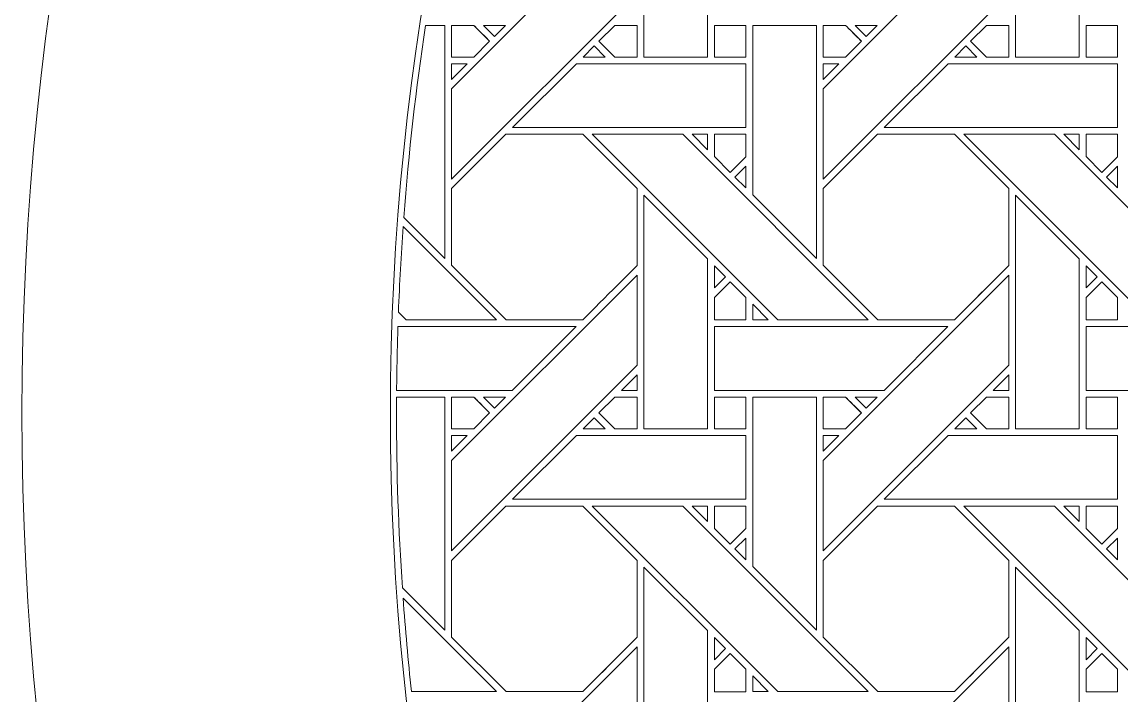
# Model space of a CAD drawing. Header units: inches. Extents: x 4.9 to 19.9, y 1.6 to 16.6.
# Drawn here: x 4.883 to 7.688, y 8.375 to 10.093 of the extents above; entities that cross this region are included whole.
import ezdxf

# ---------------------------------------------------------------- set-up
doc = ezdxf.new("R2010")
doc.units = ezdxf.units.IN
doc.header["$MEASUREMENT"] = 0
doc.layers.add('Design', color=7, linetype='Continuous', lineweight=0)

msp = doc.modelspace()

# ---------------------------------------------------------------- linework, layer by layer
at = {"layer": 'Design'}
for points, knots in [([(12.3829, 16.5948), (8.2407, 16.5948), (4.8829, 13.2369), (4.8829, 9.0948), (4.8829, 4.9526), (8.2407, 1.5948), (12.3829, 1.5948), (16.525, 1.5948), (19.8829, 4.9526), (19.8829, 9.0948), (19.8829, 13.2369), (16.525, 16.5948), (12.3829, 16.5948)], [0, 0, 0, 0, 1, 1, 1, 2, 2, 2, 3, 3, 3, 4, 4, 4, 4]), ([(12.3829, 15.6543), (8.7601, 15.6543), (5.8233, 12.7175), (5.8233, 9.0948), (5.8233, 5.472), (8.7601, 2.5353), (12.3829, 2.5353), (16.0056, 2.5353), (18.9424, 5.472), (18.9424, 9.0948), (18.9424, 12.7175), (16.0056, 15.6543), (12.3829, 15.6543)], [0, 0, 0, 0, 1, 1, 1, 2, 2, 2, 3, 3, 3, 4, 4, 4, 4]), ([(6.4701, 10.0031), (6.4701, 10.0031), (6.4701, 10.599), (6.4701, 10.599), (6.4701, 10.599), (6.6329, 10.4368), (6.6329, 10.4368), (6.6329, 10.4368), (6.6329, 10.0031), (6.6329, 10.0031), (6.6329, 10.0031), (6.4701, 10.0031), (6.4701, 10.0031)], [0, 0, 0, 0, 1, 1, 1, 2, 2, 2, 3, 3, 3, 4, 4, 4, 4]), ([(7.4188, 10.0031), (7.4188, 10.0031), (7.4188, 10.599), (7.4188, 10.599), (7.4188, 10.599), (7.5816, 10.4368), (7.5816, 10.4368), (7.5816, 10.4368), (7.5816, 10.0031), (7.5816, 10.0031), (7.5816, 10.0031), (7.4188, 10.0031), (7.4188, 10.0031)], [0, 0, 0, 0, 1, 1, 1, 2, 2, 2, 3, 3, 3, 4, 4, 4, 4]), ([(6.453, 10.1654), (6.453, 10.1654), (5.9793, 9.6917), (5.9793, 9.6917), (5.9793, 9.6917), (5.9793, 9.9218), (5.9793, 9.9218), (5.9793, 9.9218), (6.453, 10.3954), (6.453, 10.3954), (6.453, 10.3954), (6.453, 10.1654), (6.453, 10.1654)], [0, 0, 0, 0, 1, 1, 1, 2, 2, 2, 3, 3, 3, 4, 4, 4, 4]), ([(7.4017, 10.1654), (7.4017, 10.1654), (6.928, 9.6917), (6.928, 9.6917), (6.928, 9.6917), (6.928, 9.9218), (6.928, 9.9218), (6.928, 9.9218), (7.4017, 10.3954), (7.4017, 10.3954), (7.4017, 10.3954), (7.4017, 10.1654), (7.4017, 10.1654)], [0, 0, 0, 0, 1, 1, 1, 2, 2, 2, 3, 3, 3, 4, 4, 4, 4]), ([(5.913, 10.0839), (5.913, 10.0839), (5.9622, 10.0839), (5.9622, 10.0839), (5.9622, 10.0839), (5.9622, 9.4888), (5.9622, 9.4888), (5.9622, 9.4888), (5.8575, 9.5935), (5.8575, 9.5935), (5.8699, 9.7588), (5.8885, 9.9223), (5.913, 10.0839)], [0, 0, 0, 0, 1, 1, 1, 2, 2, 2, 3, 3, 3, 4, 4, 4, 4]), ([(5.9792, 10.0032), (5.9792, 10.0032), (5.9792, 10.0839), (5.9792, 10.0839), (5.9792, 10.0839), (6.0363, 10.0839), (6.0363, 10.0839), (6.0414, 10.0788), (6.0722, 10.048), (6.0766, 10.0436), (6.0766, 10.0436), (6.0362, 10.0032), (6.0362, 10.0032), (6.0362, 10.0032), (5.9792, 10.0032), (5.9792, 10.0032)], [0, 0, 0, 0, 1, 1, 1, 2, 2, 2, 3, 3, 3, 4, 4, 4, 5, 5, 5, 5]), ([(6.061, 10.0593), (6.061, 10.0593), (6.0766, 10.0436), (6.0766, 10.0436), (6.0766, 10.0436), (6.0362, 10.0032), (6.0362, 10.0032), (6.0362, 10.0032), (5.9792, 10.0032), (5.9792, 10.0032), (5.9792, 10.0032), (5.9792, 10.0839), (5.9792, 10.0839), (5.9792, 10.0839), (6.0363, 10.0839), (6.0363, 10.0839), (6.0363, 10.0839), (6.061, 10.0593), (6.061, 10.0593)], [0, 0, 0, 0, 1, 1, 1, 2, 2, 2, 3, 3, 3, 4, 4, 4, 5, 5, 5, 6, 6, 6, 6]), ([(6.0889, 10.0557), (6.0889, 10.0557), (6.0607, 10.0839), (6.0607, 10.0839), (6.0607, 10.0839), (6.1172, 10.0839), (6.1172, 10.0839), (6.1172, 10.0839), (6.0889, 10.0557), (6.0889, 10.0557)], [0, 0, 0, 0, 1, 1, 1, 2, 2, 2, 3, 3, 3, 3]), ([(6.3958, 10.0031), (6.3958, 10.0031), (6.3554, 10.0435), (6.3554, 10.0435), (6.3554, 10.0435), (6.3959, 10.084), (6.3959, 10.084), (6.3959, 10.084), (6.4529, 10.084), (6.4529, 10.084), (6.4529, 10.084), (6.4529, 10.0031), (6.4529, 10.0031), (6.4529, 10.0031), (6.3958, 10.0031), (6.3958, 10.0031)], [0, 0, 0, 0, 1, 1, 1, 2, 2, 2, 3, 3, 3, 4, 4, 4, 5, 5, 5, 5]), ([(6.4529, 10.084), (6.4529, 10.084), (6.4529, 10.0031), (6.4529, 10.0031), (6.4529, 10.0031), (6.3958, 10.0031), (6.3958, 10.0031), (6.3958, 10.0031), (6.3554, 10.0435), (6.3554, 10.0435), (6.3554, 10.0435), (6.3959, 10.084), (6.3959, 10.084), (6.3959, 10.084), (6.4529, 10.084), (6.4529, 10.084)], [0, 0, 0, 0, 1, 1, 1, 2, 2, 2, 3, 3, 3, 4, 4, 4, 5, 5, 5, 5]), ([(6.6501, 10.0031), (6.6501, 10.0031), (6.6501, 10.0839), (6.6501, 10.0839), (6.6501, 10.0839), (6.7304, 10.0839), (6.7304, 10.0839), (6.7304, 10.0839), (6.7304, 10.0031), (6.7304, 10.0031), (6.7304, 10.0031), (6.6501, 10.0031), (6.6501, 10.0031)], [0, 0, 0, 0, 1, 1, 1, 2, 2, 2, 3, 3, 3, 4, 4, 4, 4]), ([(6.7304, 10.0839), (6.7304, 10.0839), (6.7304, 10.0031), (6.7304, 10.0031), (6.7304, 10.0031), (6.6501, 10.0031), (6.6501, 10.0031), (6.6501, 10.0031), (6.6501, 10.0839), (6.6501, 10.0839), (6.6501, 10.0839), (6.7304, 10.0839), (6.7304, 10.0839)], [0, 0, 0, 0, 1, 1, 1, 2, 2, 2, 3, 3, 3, 4, 4, 4, 4]), ([(6.9109, 10.0839), (6.9109, 10.0839), (6.9109, 9.4888), (6.9109, 9.4888), (6.9109, 9.4888), (6.748, 9.6517), (6.748, 9.6517), (6.748, 9.6517), (6.748, 10.0839), (6.748, 10.0839), (6.748, 10.0839), (6.9109, 10.0839), (6.9109, 10.0839)], [0, 0, 0, 0, 1, 1, 1, 2, 2, 2, 3, 3, 3, 4, 4, 4, 4]), ([(6.985, 10.0839), (6.9902, 10.0788), (7.021, 10.048), (7.0254, 10.0436), (7.0254, 10.0436), (6.985, 10.0032), (6.985, 10.0032), (6.985, 10.0032), (6.928, 10.0032), (6.928, 10.0032), (6.928, 10.0032), (6.928, 10.0839), (6.928, 10.0839), (6.928, 10.0839), (6.985, 10.0839), (6.985, 10.0839)], [0, 0, 0, 0, 1, 1, 1, 2, 2, 2, 3, 3, 3, 4, 4, 4, 5, 5, 5, 5]), ([(7.0098, 10.0593), (7.0098, 10.0593), (7.0254, 10.0436), (7.0254, 10.0436), (7.0254, 10.0436), (6.985, 10.0032), (6.985, 10.0032), (6.985, 10.0032), (6.928, 10.0032), (6.928, 10.0032), (6.928, 10.0032), (6.928, 10.0839), (6.928, 10.0839), (6.928, 10.0839), (6.985, 10.0839), (6.985, 10.0839), (6.9904, 10.0786), (7.0004, 10.0686), (7.0098, 10.0593)], [0, 0, 0, 0, 1, 1, 1, 2, 2, 2, 3, 3, 3, 4, 4, 4, 5, 5, 5, 6, 6, 6, 6]), ([(7.0376, 10.0557), (7.0376, 10.0557), (7.0095, 10.0839), (7.0095, 10.0839), (7.0095, 10.0839), (7.0659, 10.0839), (7.0659, 10.0839), (7.0659, 10.0839), (7.0376, 10.0557), (7.0376, 10.0557)], [0, 0, 0, 0, 1, 1, 1, 2, 2, 2, 3, 3, 3, 3]), ([(7.3445, 10.0031), (7.3445, 10.0031), (7.3042, 10.0435), (7.3042, 10.0435), (7.3042, 10.0435), (7.3446, 10.084), (7.3446, 10.084), (7.3446, 10.084), (7.4017, 10.084), (7.4017, 10.084), (7.4017, 10.084), (7.4017, 10.0031), (7.4017, 10.0031), (7.4017, 10.0031), (7.3445, 10.0031), (7.3445, 10.0031)], [0, 0, 0, 0, 1, 1, 1, 2, 2, 2, 3, 3, 3, 4, 4, 4, 5, 5, 5, 5]), ([(7.4017, 10.084), (7.4017, 10.084), (7.4017, 10.0031), (7.4017, 10.0031), (7.4017, 10.0031), (7.3445, 10.0031), (7.3445, 10.0031), (7.3445, 10.0031), (7.3042, 10.0435), (7.3042, 10.0435), (7.3042, 10.0435), (7.3446, 10.084), (7.3446, 10.084), (7.3446, 10.084), (7.4017, 10.084), (7.4017, 10.084)], [0, 0, 0, 0, 1, 1, 1, 2, 2, 2, 3, 3, 3, 4, 4, 4, 5, 5, 5, 5]), ([(7.5989, 10.0031), (7.5989, 10.0031), (7.5989, 10.0839), (7.5989, 10.0839), (7.5989, 10.0839), (7.6791, 10.0839), (7.6791, 10.0839), (7.6791, 10.0839), (7.6791, 10.0031), (7.6791, 10.0031), (7.6791, 10.0031), (7.5989, 10.0031), (7.5989, 10.0031)], [0, 0, 0, 0, 1, 1, 1, 2, 2, 2, 3, 3, 3, 4, 4, 4, 4]), ([(7.6791, 10.0839), (7.6791, 10.0839), (7.6791, 10.0031), (7.6791, 10.0031), (7.6791, 10.0031), (7.5989, 10.0031), (7.5989, 10.0031), (7.5989, 10.0031), (7.5989, 10.0839), (7.5989, 10.0839), (7.5989, 10.0839), (7.6791, 10.0839), (7.6791, 10.0839)], [0, 0, 0, 0, 1, 1, 1, 2, 2, 2, 3, 3, 3, 4, 4, 4, 4]), ([(6.3716, 10.0031), (6.3716, 10.0031), (6.3151, 10.0031), (6.3151, 10.0031), (6.3151, 10.0031), (6.3434, 10.0314), (6.3434, 10.0314), (6.3434, 10.0314), (6.3716, 10.0031), (6.3716, 10.0031)], [0, 0, 0, 0, 1, 1, 1, 2, 2, 2, 3, 3, 3, 3]), ([(7.3204, 10.0031), (7.3204, 10.0031), (7.2639, 10.0031), (7.2639, 10.0031), (7.2639, 10.0031), (7.2921, 10.0314), (7.2921, 10.0314), (7.2921, 10.0314), (7.3204, 10.0031), (7.3204, 10.0031)], [0, 0, 0, 0, 1, 1, 1, 2, 2, 2, 3, 3, 3, 3]), ([(5.9793, 9.9462), (5.9793, 9.9462), (5.9793, 9.986), (5.9793, 9.986), (5.9793, 9.986), (6.0191, 9.986), (6.0191, 9.986), (6.0191, 9.986), (5.9793, 9.9462), (5.9793, 9.9462)], [0, 0, 0, 0, 1, 1, 1, 2, 2, 2, 3, 3, 3, 3]), ([(6.7304, 9.986), (6.7304, 9.986), (6.7304, 9.8232), (6.7304, 9.8232), (6.7304, 9.8232), (6.1351, 9.8232), (6.1351, 9.8232), (6.1351, 9.8232), (6.298, 9.986), (6.298, 9.986), (6.298, 9.986), (6.7304, 9.986), (6.7304, 9.986)], [0, 0, 0, 0, 1, 1, 1, 2, 2, 2, 3, 3, 3, 4, 4, 4, 4]), ([(6.928, 9.9462), (6.928, 9.9462), (6.928, 9.986), (6.928, 9.986), (6.928, 9.986), (6.9679, 9.986), (6.9679, 9.986), (6.9679, 9.986), (6.928, 9.9462), (6.928, 9.9462)], [0, 0, 0, 0, 1, 1, 1, 2, 2, 2, 3, 3, 3, 3]), ([(7.6792, 9.986), (7.6792, 9.986), (7.6792, 9.8232), (7.6792, 9.8232), (7.6792, 9.8232), (7.0839, 9.8232), (7.0839, 9.8232), (7.0839, 9.8232), (7.2467, 9.986), (7.2467, 9.986), (7.2467, 9.986), (7.6792, 9.986), (7.6792, 9.986)], [0, 0, 0, 0, 1, 1, 1, 2, 2, 2, 3, 3, 3, 4, 4, 4, 4]), ([(5.9792, 9.4717), (5.9792, 9.4717), (5.9792, 9.6673), (5.9792, 9.6673), (5.9792, 9.6673), (6.1179, 9.8061), (6.1179, 9.8061), (6.1179, 9.8061), (6.3142, 9.8061), (6.3142, 9.8061), (6.3142, 9.8061), (6.4529, 9.6673), (6.4529, 9.6673), (6.4529, 9.6673), (6.4529, 9.4711), (6.4529, 9.4711), (6.4351, 9.4532), (6.3232, 9.3414), (6.3142, 9.3324), (6.3142, 9.3324), (6.1185, 9.3324), (6.1185, 9.3324), (6.1185, 9.3324), (5.9792, 9.4717), (5.9792, 9.4717)], [0, 0, 0, 0, 1, 1, 1, 2, 2, 2, 3, 3, 3, 4, 4, 4, 5, 5, 5, 6, 6, 6, 7, 7, 7, 8, 8, 8, 8]), ([(6.1179, 9.8061), (6.1179, 9.8061), (6.3142, 9.8061), (6.3142, 9.8061), (6.3142, 9.8061), (6.4529, 9.6673), (6.4529, 9.6673), (6.4529, 9.6673), (6.4529, 9.4711), (6.4529, 9.4711), (6.4351, 9.4532), (6.3232, 9.3414), (6.3142, 9.3324), (6.3142, 9.3324), (6.1185, 9.3324), (6.1185, 9.3324), (6.1185, 9.3324), (5.9792, 9.4717), (5.9792, 9.4717), (5.9792, 9.4717), (5.9792, 9.6673), (5.9792, 9.6673), (5.9792, 9.6673), (6.1179, 9.8061), (6.1179, 9.8061)], [0, 0, 0, 0, 1, 1, 1, 2, 2, 2, 3, 3, 3, 4, 4, 4, 5, 5, 5, 6, 6, 6, 7, 7, 7, 8, 8, 8, 8]), ([(6.5694, 9.8061), (6.5694, 9.8061), (7.043, 9.3324), (7.043, 9.3324), (7.043, 9.3324), (6.812, 9.3324), (6.812, 9.3324), (6.812, 9.3324), (6.3385, 9.8061), (6.3385, 9.8061), (6.3385, 9.8061), (6.5694, 9.8061), (6.5694, 9.8061)], [0, 0, 0, 0, 1, 1, 1, 2, 2, 2, 3, 3, 3, 4, 4, 4, 4]), ([(6.633, 9.8061), (6.633, 9.8061), (6.633, 9.7662), (6.633, 9.7662), (6.633, 9.7662), (6.5935, 9.8061), (6.5935, 9.8061), (6.5935, 9.8061), (6.633, 9.8061), (6.633, 9.8061)], [0, 0, 0, 0, 1, 1, 1, 2, 2, 2, 3, 3, 3, 3]), ([(6.6501, 9.7489), (6.6501, 9.7489), (6.6501, 9.8061), (6.6501, 9.8061), (6.6501, 9.8061), (6.7304, 9.8061), (6.7304, 9.8061), (6.7304, 9.8061), (6.7304, 9.7485), (6.7304, 9.7485), (6.7304, 9.7485), (6.6904, 9.7085), (6.6904, 9.7085), (6.6904, 9.7085), (6.6501, 9.7489), (6.6501, 9.7489)], [0, 0, 0, 0, 1, 1, 1, 2, 2, 2, 3, 3, 3, 4, 4, 4, 5, 5, 5, 5]), ([(6.6904, 9.7085), (6.6904, 9.7085), (6.6501, 9.7489), (6.6501, 9.7489), (6.6501, 9.7489), (6.6501, 9.8061), (6.6501, 9.8061), (6.6501, 9.8061), (6.7304, 9.8061), (6.7304, 9.8061), (6.7304, 9.8061), (6.7304, 9.7485), (6.7304, 9.7485), (6.7304, 9.7485), (6.6904, 9.7085), (6.6904, 9.7085)], [0, 0, 0, 0, 1, 1, 1, 2, 2, 2, 3, 3, 3, 4, 4, 4, 5, 5, 5, 5]), ([(7.0667, 9.8061), (7.0667, 9.8061), (7.2629, 9.8061), (7.2629, 9.8061), (7.2629, 9.8061), (7.4016, 9.6673), (7.4016, 9.6673), (7.4016, 9.6673), (7.4016, 9.4711), (7.4016, 9.4711), (7.3838, 9.4532), (7.2719, 9.3414), (7.2629, 9.3324), (7.2629, 9.3324), (7.0672, 9.3324), (7.0672, 9.3324), (7.0672, 9.3324), (6.928, 9.4717), (6.928, 9.4717), (6.928, 9.4717), (6.928, 9.6673), (6.928, 9.6673), (6.928, 9.6673), (7.0667, 9.8061), (7.0667, 9.8061)], [0, 0, 0, 0, 1, 1, 1, 2, 2, 2, 3, 3, 3, 4, 4, 4, 5, 5, 5, 6, 6, 6, 7, 7, 7, 8, 8, 8, 8]), ([(7.0667, 9.8061), (7.0667, 9.8061), (7.2629, 9.8061), (7.2629, 9.8061), (7.2629, 9.8061), (7.4016, 9.6673), (7.4016, 9.6673), (7.4016, 9.6673), (7.4016, 9.4711), (7.4016, 9.4711), (7.3839, 9.4533), (7.272, 9.3415), (7.2629, 9.3324), (7.2629, 9.3324), (7.0672, 9.3324), (7.0672, 9.3324), (7.0672, 9.3324), (6.928, 9.4717), (6.928, 9.4717), (6.928, 9.4717), (6.928, 9.6673), (6.928, 9.6673), (6.928, 9.6673), (7.0667, 9.8061), (7.0667, 9.8061)], [0, 0, 0, 0, 1, 1, 1, 2, 2, 2, 3, 3, 3, 4, 4, 4, 5, 5, 5, 6, 6, 6, 7, 7, 7, 8, 8, 8, 8]), ([(7.5181, 9.8061), (7.5181, 9.8061), (7.9918, 9.3324), (7.9918, 9.3324), (7.9918, 9.3324), (7.7607, 9.3324), (7.7607, 9.3324), (7.7607, 9.3324), (7.2872, 9.8061), (7.2872, 9.8061), (7.2872, 9.8061), (7.5181, 9.8061), (7.5181, 9.8061)], [0, 0, 0, 0, 1, 1, 1, 2, 2, 2, 3, 3, 3, 4, 4, 4, 4]), ([(7.5817, 9.8061), (7.5817, 9.8061), (7.5817, 9.7662), (7.5817, 9.7662), (7.5817, 9.7662), (7.5422, 9.8061), (7.5422, 9.8061), (7.5422, 9.8061), (7.5817, 9.8061), (7.5817, 9.8061)], [0, 0, 0, 0, 1, 1, 1, 2, 2, 2, 3, 3, 3, 3]), ([(7.6791, 9.8061), (7.6791, 9.8061), (7.6791, 9.7485), (7.6791, 9.7485), (7.6791, 9.7485), (7.6392, 9.7085), (7.6392, 9.7085), (7.6392, 9.7085), (7.5988, 9.7489), (7.5988, 9.7489), (7.5988, 9.7489), (7.5988, 9.8061), (7.5988, 9.8061), (7.5988, 9.8061), (7.6791, 9.8061), (7.6791, 9.8061)], [0, 0, 0, 0, 1, 1, 1, 2, 2, 2, 3, 3, 3, 4, 4, 4, 5, 5, 5, 5]), ([(7.6392, 9.7085), (7.6392, 9.7085), (7.5988, 9.7489), (7.5988, 9.7489), (7.5988, 9.7489), (7.5988, 9.8061), (7.5988, 9.8061), (7.5988, 9.8061), (7.6791, 9.8061), (7.6791, 9.8061), (7.6791, 9.8061), (7.6791, 9.7485), (7.6791, 9.7485), (7.6791, 9.7485), (7.6392, 9.7085), (7.6392, 9.7085)], [0, 0, 0, 0, 1, 1, 1, 2, 2, 2, 3, 3, 3, 4, 4, 4, 5, 5, 5, 5]), ([(6.7304, 9.7242), (6.7304, 9.7242), (6.7304, 9.6691), (6.7304, 9.6691), (6.7304, 9.6691), (6.7027, 9.6964), (6.7027, 9.6964), (6.7027, 9.6964), (6.7304, 9.7242), (6.7304, 9.7242)], [0, 0, 0, 0, 1, 1, 1, 2, 2, 2, 3, 3, 3, 3]), ([(7.6792, 9.7242), (7.6792, 9.7242), (7.6792, 9.6691), (7.6792, 9.6691), (7.6792, 9.6691), (7.6514, 9.6964), (7.6514, 9.6964), (7.6514, 9.6964), (7.6792, 9.7242), (7.6792, 9.7242)], [0, 0, 0, 0, 1, 1, 1, 2, 2, 2, 3, 3, 3, 3]), ([(6.6329, 9.4881), (6.6329, 9.4881), (6.6329, 9.0544), (6.6329, 9.0544), (6.6329, 9.0544), (6.4701, 9.0544), (6.4701, 9.0544), (6.4701, 9.0544), (6.4701, 9.6502), (6.4701, 9.6502), (6.4701, 9.6502), (6.6329, 9.4881), (6.6329, 9.4881)], [0, 0, 0, 0, 1, 1, 1, 2, 2, 2, 3, 3, 3, 4, 4, 4, 4]), ([(7.5816, 9.4881), (7.5816, 9.4881), (7.5816, 9.0544), (7.5816, 9.0544), (7.5816, 9.0544), (7.4188, 9.0544), (7.4188, 9.0544), (7.4188, 9.0544), (7.4188, 9.6502), (7.4188, 9.6502), (7.4188, 9.6502), (7.5816, 9.4881), (7.5816, 9.4881)], [0, 0, 0, 0, 1, 1, 1, 2, 2, 2, 3, 3, 3, 4, 4, 4, 4]), ([(5.8559, 9.5708), (5.8559, 9.5708), (6.0943, 9.3324), (6.0943, 9.3324), (6.0943, 9.3324), (5.8633, 9.3324), (5.8633, 9.3324), (5.8633, 9.3324), (5.8437, 9.352), (5.8437, 9.352), (5.8465, 9.4253), (5.8507, 9.4982), (5.8559, 9.5708)], [0, 0, 0, 0, 1, 1, 1, 2, 2, 2, 3, 3, 3, 4, 4, 4, 4]), ([(6.6502, 9.4138), (6.6502, 9.4138), (6.6502, 9.4706), (6.6502, 9.4706), (6.6502, 9.4706), (6.6784, 9.442), (6.6784, 9.442), (6.6784, 9.442), (6.6502, 9.4138), (6.6502, 9.4138)], [0, 0, 0, 0, 1, 1, 1, 2, 2, 2, 3, 3, 3, 3]), ([(7.5989, 9.4138), (7.5989, 9.4138), (7.5989, 9.4706), (7.5989, 9.4706), (7.5989, 9.4706), (7.6271, 9.442), (7.6271, 9.442), (7.6271, 9.442), (7.5989, 9.4138), (7.5989, 9.4138)], [0, 0, 0, 0, 1, 1, 1, 2, 2, 2, 3, 3, 3, 3]), ([(6.453, 9.4467), (6.453, 9.4467), (6.453, 9.2166), (6.453, 9.2166), (6.453, 9.2166), (5.9793, 8.743), (5.9793, 8.743), (5.9793, 8.743), (5.9793, 8.9731), (5.9793, 8.9731), (5.9793, 8.9731), (6.453, 9.4467), (6.453, 9.4467)], [0, 0, 0, 0, 1, 1, 1, 2, 2, 2, 3, 3, 3, 4, 4, 4, 4]), ([(6.6501, 9.3322), (6.6501, 9.3322), (6.6501, 9.3895), (6.6501, 9.3895), (6.6501, 9.3895), (6.6904, 9.4298), (6.6904, 9.4298), (6.6904, 9.4298), (6.7308, 9.3895), (6.7308, 9.3895), (6.7308, 9.3895), (6.7308, 9.3322), (6.7308, 9.3322), (6.7308, 9.3322), (6.6501, 9.3322), (6.6501, 9.3322)], [0, 0, 0, 0, 1, 1, 1, 2, 2, 2, 3, 3, 3, 4, 4, 4, 5, 5, 5, 5]), ([(6.6904, 9.4298), (6.6904, 9.4298), (6.7308, 9.3895), (6.7308, 9.3895), (6.7308, 9.3895), (6.7308, 9.3322), (6.7308, 9.3322), (6.7308, 9.3322), (6.6501, 9.3322), (6.6501, 9.3322), (6.6501, 9.3322), (6.6501, 9.3895), (6.6501, 9.3895), (6.6501, 9.3895), (6.6904, 9.4298), (6.6904, 9.4298)], [0, 0, 0, 0, 1, 1, 1, 2, 2, 2, 3, 3, 3, 4, 4, 4, 5, 5, 5, 5]), ([(6.928, 8.9731), (6.928, 8.9731), (7.4017, 9.4467), (7.4017, 9.4467), (7.4017, 9.4467), (7.4017, 9.2166), (7.4017, 9.2166), (7.4017, 9.2166), (6.928, 8.743), (6.928, 8.743), (6.928, 8.743), (6.928, 8.9731), (6.928, 8.9731)], [0, 0, 0, 0, 1, 1, 1, 2, 2, 2, 3, 3, 3, 4, 4, 4, 4]), ([(7.5989, 9.3322), (7.5989, 9.3322), (7.5989, 9.3895), (7.5989, 9.3895), (7.5989, 9.3895), (7.6392, 9.4298), (7.6392, 9.4298), (7.6392, 9.4298), (7.6795, 9.3895), (7.6795, 9.3895), (7.6795, 9.3895), (7.6795, 9.3322), (7.6795, 9.3322), (7.6795, 9.3322), (7.5989, 9.3322), (7.5989, 9.3322)], [0, 0, 0, 0, 1, 1, 1, 2, 2, 2, 3, 3, 3, 4, 4, 4, 5, 5, 5, 5]), ([(7.6392, 9.4298), (7.6392, 9.4298), (7.6795, 9.3895), (7.6795, 9.3895), (7.6795, 9.3895), (7.6795, 9.3322), (7.6795, 9.3322), (7.6795, 9.3322), (7.5989, 9.3322), (7.5989, 9.3322), (7.5989, 9.3322), (7.5989, 9.3895), (7.5989, 9.3895), (7.5989, 9.3895), (7.6392, 9.4298), (7.6392, 9.4298)], [0, 0, 0, 0, 1, 1, 1, 2, 2, 2, 3, 3, 3, 4, 4, 4, 5, 5, 5, 5]), ([(6.7481, 9.3324), (6.7481, 9.3324), (6.7481, 9.3722), (6.7481, 9.3722), (6.7481, 9.3722), (6.7878, 9.3324), (6.7878, 9.3324), (6.7878, 9.3324), (6.7481, 9.3324), (6.7481, 9.3324)], [0, 0, 0, 0, 1, 1, 1, 2, 2, 2, 3, 3, 3, 3]), ([(5.8425, 9.3152), (5.8425, 9.3152), (6.2972, 9.3152), (6.2972, 9.3152), (6.2972, 9.3152), (6.1344, 9.1525), (6.1344, 9.1525), (6.1344, 9.1525), (5.8391, 9.1525), (5.8391, 9.1525), (5.8396, 9.2069), (5.8407, 9.2611), (5.8425, 9.3152)], [0, 0, 0, 0, 1, 1, 1, 2, 2, 2, 3, 3, 3, 4, 4, 4, 4]), ([(6.6502, 9.1525), (6.6502, 9.1525), (6.6502, 9.3152), (6.6502, 9.3152), (6.6502, 9.3152), (7.2459, 9.3152), (7.2459, 9.3152), (7.2459, 9.3152), (7.0832, 9.1525), (7.0832, 9.1525), (7.0832, 9.1525), (6.6502, 9.1525), (6.6502, 9.1525)], [0, 0, 0, 0, 1, 1, 1, 2, 2, 2, 3, 3, 3, 4, 4, 4, 4]), ([(7.5989, 9.1525), (7.5989, 9.1525), (7.5989, 9.3152), (7.5989, 9.3152), (7.5989, 9.3152), (8.1946, 9.3152), (8.1946, 9.3152), (8.1946, 9.3152), (8.0319, 9.1525), (8.0319, 9.1525), (8.0319, 9.1525), (7.5989, 9.1525), (7.5989, 9.1525)], [0, 0, 0, 0, 1, 1, 1, 2, 2, 2, 3, 3, 3, 4, 4, 4, 4]), ([(6.4132, 9.1525), (6.4132, 9.1525), (6.453, 9.1923), (6.453, 9.1923), (6.453, 9.1923), (6.453, 9.1525), (6.453, 9.1525), (6.453, 9.1525), (6.4132, 9.1525), (6.4132, 9.1525)], [0, 0, 0, 0, 1, 1, 1, 2, 2, 2, 3, 3, 3, 3]), ([(7.3619, 9.1525), (7.3619, 9.1525), (7.4017, 9.1923), (7.4017, 9.1923), (7.4017, 9.1923), (7.4017, 9.1525), (7.4017, 9.1525), (7.4017, 9.1525), (7.3619, 9.1525), (7.3619, 9.1525)], [0, 0, 0, 0, 1, 1, 1, 2, 2, 2, 3, 3, 3, 3]), ([(5.8387, 9.0948), (5.8387, 9.1083), (5.8389, 9.1217), (5.839, 9.1352), (5.839, 9.1352), (5.9622, 9.1352), (5.9622, 9.1352), (5.9622, 9.1352), (5.9622, 8.5401), (5.9622, 8.5401), (5.9622, 8.5401), (5.8538, 8.6484), (5.8538, 8.6484), (5.8439, 8.7959), (5.8387, 8.9447), (5.8387, 9.0948)], [0, 0, 0, 0, 1, 1, 1, 2, 2, 2, 3, 3, 3, 4, 4, 4, 5, 5, 5, 5]), ([(6.0766, 9.0948), (6.0766, 9.0948), (6.0362, 9.0544), (6.0362, 9.0544), (6.0362, 9.0544), (5.9792, 9.0544), (5.9792, 9.0544), (5.9792, 9.0544), (5.9792, 9.1352), (5.9792, 9.1352), (5.9792, 9.1352), (6.0363, 9.1352), (6.0363, 9.1352), (6.0414, 9.1301), (6.0722, 9.0993), (6.0766, 9.0948)], [0, 0, 0, 0, 1, 1, 1, 2, 2, 2, 3, 3, 3, 4, 4, 4, 5, 5, 5, 5]), ([(6.062, 9.1096), (6.062, 9.1096), (6.0766, 9.0948), (6.0766, 9.0948), (6.0766, 9.0948), (6.0362, 9.0544), (6.0362, 9.0544), (6.0362, 9.0544), (5.9792, 9.0544), (5.9792, 9.0544), (5.9792, 9.0544), (5.9792, 9.1352), (5.9792, 9.1352), (5.9792, 9.1352), (6.0363, 9.1352), (6.0363, 9.1352), (6.0419, 9.1296), (6.0524, 9.1192), (6.062, 9.1096)], [0, 0, 0, 0, 1, 1, 1, 2, 2, 2, 3, 3, 3, 4, 4, 4, 5, 5, 5, 6, 6, 6, 6]), ([(6.0889, 9.107), (6.0889, 9.107), (6.0607, 9.1352), (6.0607, 9.1352), (6.0607, 9.1352), (6.1172, 9.1352), (6.1172, 9.1352), (6.1172, 9.1352), (6.0889, 9.107), (6.0889, 9.107)], [0, 0, 0, 0, 1, 1, 1, 2, 2, 2, 3, 3, 3, 3]), ([(6.3958, 9.0544), (6.3958, 9.0544), (6.3554, 9.0948), (6.3554, 9.0948), (6.3554, 9.0948), (6.3959, 9.1352), (6.3959, 9.1352), (6.3959, 9.1352), (6.4529, 9.1352), (6.4529, 9.1352), (6.4529, 9.1352), (6.4529, 9.0544), (6.4529, 9.0544), (6.4529, 9.0544), (6.3958, 9.0544), (6.3958, 9.0544)], [0, 0, 0, 0, 1, 1, 1, 2, 2, 2, 3, 3, 3, 4, 4, 4, 5, 5, 5, 5]), ([(6.4529, 9.1352), (6.4529, 9.1352), (6.4529, 9.0544), (6.4529, 9.0544), (6.4529, 9.0544), (6.3958, 9.0544), (6.3958, 9.0544), (6.3958, 9.0544), (6.3554, 9.0948), (6.3554, 9.0948), (6.3554, 9.0948), (6.3959, 9.1352), (6.3959, 9.1352), (6.3959, 9.1352), (6.4529, 9.1352), (6.4529, 9.1352)], [0, 0, 0, 0, 1, 1, 1, 2, 2, 2, 3, 3, 3, 4, 4, 4, 5, 5, 5, 5]), ([(6.6501, 9.0544), (6.6501, 9.0544), (6.6501, 9.1352), (6.6501, 9.1352), (6.6501, 9.1352), (6.7304, 9.1352), (6.7304, 9.1352), (6.7304, 9.1352), (6.7304, 9.0544), (6.7304, 9.0544), (6.7304, 9.0544), (6.6501, 9.0544), (6.6501, 9.0544)], [0, 0, 0, 0, 1, 1, 1, 2, 2, 2, 3, 3, 3, 4, 4, 4, 4]), ([(6.7304, 9.1352), (6.7304, 9.1352), (6.7304, 9.0544), (6.7304, 9.0544), (6.7304, 9.0544), (6.6501, 9.0544), (6.6501, 9.0544), (6.6501, 9.0544), (6.6501, 9.1352), (6.6501, 9.1352), (6.6501, 9.1352), (6.7304, 9.1352), (6.7304, 9.1352)], [0, 0, 0, 0, 1, 1, 1, 2, 2, 2, 3, 3, 3, 4, 4, 4, 4]), ([(6.9109, 9.1352), (6.9109, 9.1352), (6.9109, 8.5401), (6.9109, 8.5401), (6.9109, 8.5401), (6.748, 8.703), (6.748, 8.703), (6.748, 8.703), (6.748, 9.1352), (6.748, 9.1352), (6.748, 9.1352), (6.9109, 9.1352), (6.9109, 9.1352)], [0, 0, 0, 0, 1, 1, 1, 2, 2, 2, 3, 3, 3, 4, 4, 4, 4]), ([(6.985, 9.1352), (6.9902, 9.1301), (7.021, 9.0993), (7.0254, 9.0948), (7.0254, 9.0948), (6.985, 9.0544), (6.985, 9.0544), (6.985, 9.0544), (6.928, 9.0544), (6.928, 9.0544), (6.928, 9.0544), (6.928, 9.1352), (6.928, 9.1352), (6.928, 9.1352), (6.985, 9.1352), (6.985, 9.1352)], [0, 0, 0, 0, 1, 1, 1, 2, 2, 2, 3, 3, 3, 4, 4, 4, 5, 5, 5, 5]), ([(7.0103, 9.11), (7.0103, 9.11), (7.0254, 9.0948), (7.0254, 9.0948), (7.0254, 9.0948), (6.985, 9.0544), (6.985, 9.0544), (6.985, 9.0544), (6.928, 9.0544), (6.928, 9.0544), (6.928, 9.0544), (6.928, 9.1352), (6.928, 9.1352), (6.928, 9.1352), (6.985, 9.1352), (6.985, 9.1352), (6.9905, 9.1297), (7.0008, 9.1195), (7.0103, 9.11)], [0, 0, 0, 0, 1, 1, 1, 2, 2, 2, 3, 3, 3, 4, 4, 4, 5, 5, 5, 6, 6, 6, 6]), ([(7.0095, 9.1352), (7.0095, 9.1352), (7.0659, 9.1352), (7.0659, 9.1352), (7.0659, 9.1352), (7.0376, 9.107), (7.0376, 9.107), (7.0376, 9.107), (7.0095, 9.1352), (7.0095, 9.1352)], [0, 0, 0, 0, 1, 1, 1, 2, 2, 2, 3, 3, 3, 3]), ([(7.3445, 9.0544), (7.3445, 9.0544), (7.3042, 9.0948), (7.3042, 9.0948), (7.3042, 9.0948), (7.3446, 9.1352), (7.3446, 9.1352), (7.3446, 9.1352), (7.4017, 9.1352), (7.4017, 9.1352), (7.4017, 9.1352), (7.4017, 9.0544), (7.4017, 9.0544), (7.4017, 9.0544), (7.3445, 9.0544), (7.3445, 9.0544)], [0, 0, 0, 0, 1, 1, 1, 2, 2, 2, 3, 3, 3, 4, 4, 4, 5, 5, 5, 5]), ([(7.3042, 9.0948), (7.3042, 9.0948), (7.3446, 9.1352), (7.3446, 9.1352), (7.3446, 9.1352), (7.4017, 9.1352), (7.4017, 9.1352), (7.4017, 9.1352), (7.4017, 9.0544), (7.4017, 9.0544), (7.4017, 9.0544), (7.3445, 9.0544), (7.3445, 9.0544), (7.3445, 9.0544), (7.3042, 9.0948), (7.3042, 9.0948)], [0, 0, 0, 0, 1, 1, 1, 2, 2, 2, 3, 3, 3, 4, 4, 4, 5, 5, 5, 5]), ([(7.5989, 9.0544), (7.5989, 9.0544), (7.5989, 9.1352), (7.5989, 9.1352), (7.5989, 9.1352), (7.6791, 9.1352), (7.6791, 9.1352), (7.6791, 9.1352), (7.6791, 9.0544), (7.6791, 9.0544), (7.6791, 9.0544), (7.5989, 9.0544), (7.5989, 9.0544)], [0, 0, 0, 0, 1, 1, 1, 2, 2, 2, 3, 3, 3, 4, 4, 4, 4]), ([(7.5989, 9.1352), (7.5989, 9.1352), (7.6791, 9.1352), (7.6791, 9.1352), (7.6791, 9.1352), (7.6791, 9.0544), (7.6791, 9.0544), (7.6791, 9.0544), (7.5989, 9.0544), (7.5989, 9.0544), (7.5989, 9.0544), (7.5989, 9.1352), (7.5989, 9.1352)], [0, 0, 0, 0, 1, 1, 1, 2, 2, 2, 3, 3, 3, 4, 4, 4, 4]), ([(6.3716, 9.0544), (6.3716, 9.0544), (6.3151, 9.0544), (6.3151, 9.0544), (6.3151, 9.0544), (6.3434, 9.0827), (6.3434, 9.0827), (6.3434, 9.0827), (6.3716, 9.0544), (6.3716, 9.0544)], [0, 0, 0, 0, 1, 1, 1, 2, 2, 2, 3, 3, 3, 3]), ([(7.3204, 9.0544), (7.3204, 9.0544), (7.2639, 9.0544), (7.2639, 9.0544), (7.2639, 9.0544), (7.2921, 9.0827), (7.2921, 9.0827), (7.2921, 9.0827), (7.3204, 9.0544), (7.3204, 9.0544)], [0, 0, 0, 0, 1, 1, 1, 2, 2, 2, 3, 3, 3, 3]), ([(5.9793, 8.9975), (5.9793, 8.9975), (5.9793, 9.0373), (5.9793, 9.0373), (5.9793, 9.0373), (6.0191, 9.0373), (6.0191, 9.0373), (6.0191, 9.0373), (5.9793, 8.9975), (5.9793, 8.9975)], [0, 0, 0, 0, 1, 1, 1, 2, 2, 2, 3, 3, 3, 3]), ([(6.7304, 9.0373), (6.7304, 9.0373), (6.7304, 8.8745), (6.7304, 8.8745), (6.7304, 8.8745), (6.1351, 8.8745), (6.1351, 8.8745), (6.1351, 8.8745), (6.298, 9.0373), (6.298, 9.0373), (6.298, 9.0373), (6.7304, 9.0373), (6.7304, 9.0373)], [0, 0, 0, 0, 1, 1, 1, 2, 2, 2, 3, 3, 3, 4, 4, 4, 4]), ([(6.9679, 9.0373), (6.9679, 9.0373), (6.928, 8.9974), (6.928, 8.9974), (6.928, 8.9974), (6.928, 9.0373), (6.928, 9.0373), (6.928, 9.0373), (6.9679, 9.0373), (6.9679, 9.0373)], [0, 0, 0, 0, 1, 1, 1, 2, 2, 2, 3, 3, 3, 3]), ([(7.2467, 9.0373), (7.2467, 9.0373), (7.6792, 9.0373), (7.6792, 9.0373), (7.6792, 9.0373), (7.6792, 8.8745), (7.6792, 8.8745), (7.6792, 8.8745), (7.0839, 8.8745), (7.0839, 8.8745), (7.0839, 8.8745), (7.2467, 9.0373), (7.2467, 9.0373)], [0, 0, 0, 0, 1, 1, 1, 2, 2, 2, 3, 3, 3, 4, 4, 4, 4]), ([(5.9792, 8.5229), (5.9792, 8.5229), (5.9792, 8.7186), (5.9792, 8.7186), (5.9792, 8.7186), (6.1179, 8.8573), (6.1179, 8.8573), (6.1179, 8.8573), (6.3142, 8.8573), (6.3142, 8.8573), (6.3142, 8.8573), (6.4529, 8.7186), (6.4529, 8.7186), (6.4529, 8.7186), (6.4529, 8.5224), (6.4529, 8.5224), (6.4351, 8.5045), (6.3232, 8.3927), (6.3142, 8.3837), (6.3142, 8.3837), (6.1185, 8.3837), (6.1185, 8.3837), (6.1185, 8.3837), (5.9792, 8.5229), (5.9792, 8.5229)], [0, 0, 0, 0, 1, 1, 1, 2, 2, 2, 3, 3, 3, 4, 4, 4, 5, 5, 5, 6, 6, 6, 7, 7, 7, 8, 8, 8, 8]), ([(6.1179, 8.8573), (6.1179, 8.8573), (6.3142, 8.8573), (6.3142, 8.8573), (6.3142, 8.8573), (6.4529, 8.7186), (6.4529, 8.7186), (6.4529, 8.7186), (6.4529, 8.5224), (6.4529, 8.5224), (6.4349, 8.5042), (6.323, 8.3925), (6.3142, 8.3837), (6.3142, 8.3837), (6.1185, 8.3837), (6.1185, 8.3837), (6.1185, 8.3837), (5.9792, 8.5229), (5.9792, 8.5229), (5.9792, 8.5229), (5.9792, 8.7186), (5.9792, 8.7186), (5.9792, 8.7186), (6.1179, 8.8573), (6.1179, 8.8573)], [0, 0, 0, 0, 1, 1, 1, 2, 2, 2, 3, 3, 3, 4, 4, 4, 5, 5, 5, 6, 6, 6, 7, 7, 7, 8, 8, 8, 8]), ([(6.3385, 8.8573), (6.3385, 8.8573), (6.5694, 8.8573), (6.5694, 8.8573), (6.5694, 8.8573), (7.043, 8.3837), (7.043, 8.3837), (7.043, 8.3837), (6.812, 8.3837), (6.812, 8.3837), (6.812, 8.3837), (6.3385, 8.8573), (6.3385, 8.8573)], [0, 0, 0, 0, 1, 1, 1, 2, 2, 2, 3, 3, 3, 4, 4, 4, 4]), ([(6.633, 8.8573), (6.633, 8.8573), (6.633, 8.8175), (6.633, 8.8175), (6.633, 8.8175), (6.5935, 8.8573), (6.5935, 8.8573), (6.5935, 8.8573), (6.633, 8.8573), (6.633, 8.8573)], [0, 0, 0, 0, 1, 1, 1, 2, 2, 2, 3, 3, 3, 3]), ([(6.6501, 8.8001), (6.6501, 8.8001), (6.6501, 8.8573), (6.6501, 8.8573), (6.6501, 8.8573), (6.7304, 8.8573), (6.7304, 8.8573), (6.7304, 8.8573), (6.7304, 8.7997), (6.7304, 8.7997), (6.7304, 8.7997), (6.6904, 8.7598), (6.6904, 8.7598), (6.6904, 8.7598), (6.6501, 8.8001), (6.6501, 8.8001)], [0, 0, 0, 0, 1, 1, 1, 2, 2, 2, 3, 3, 3, 4, 4, 4, 5, 5, 5, 5]), ([(6.6904, 8.7598), (6.6904, 8.7598), (6.6501, 8.8001), (6.6501, 8.8001), (6.6501, 8.8001), (6.6501, 8.8573), (6.6501, 8.8573), (6.6501, 8.8573), (6.7304, 8.8573), (6.7304, 8.8573), (6.7304, 8.8573), (6.7304, 8.7997), (6.7304, 8.7997), (6.7304, 8.7997), (6.6904, 8.7598), (6.6904, 8.7598)], [0, 0, 0, 0, 1, 1, 1, 2, 2, 2, 3, 3, 3, 4, 4, 4, 5, 5, 5, 5]), ([(7.0667, 8.8573), (7.0667, 8.8573), (7.2629, 8.8573), (7.2629, 8.8573), (7.2629, 8.8573), (7.4016, 8.7186), (7.4016, 8.7186), (7.4016, 8.7186), (7.4016, 8.5224), (7.4016, 8.5224), (7.3838, 8.5044), (7.2719, 8.3927), (7.2629, 8.3837), (7.2629, 8.3837), (7.0672, 8.3837), (7.0672, 8.3837), (7.0672, 8.3837), (6.928, 8.5229), (6.928, 8.5229), (6.928, 8.5229), (6.928, 8.7186), (6.928, 8.7186), (6.928, 8.7186), (7.0667, 8.8573), (7.0667, 8.8573)], [0, 0, 0, 0, 1, 1, 1, 2, 2, 2, 3, 3, 3, 4, 4, 4, 5, 5, 5, 6, 6, 6, 7, 7, 7, 8, 8, 8, 8]), ([(6.928, 8.7186), (6.928, 8.7186), (7.0667, 8.8573), (7.0667, 8.8573), (7.0667, 8.8573), (7.2629, 8.8573), (7.2629, 8.8573), (7.2629, 8.8573), (7.4016, 8.7186), (7.4016, 8.7186), (7.4016, 8.7186), (7.4016, 8.5224), (7.4016, 8.5224), (7.3843, 8.5049), (7.2723, 8.3931), (7.2629, 8.3837), (7.2629, 8.3837), (7.0672, 8.3837), (7.0672, 8.3837), (7.0672, 8.3837), (6.928, 8.5229), (6.928, 8.5229), (6.928, 8.5229), (6.928, 8.7186), (6.928, 8.7186)], [0, 0, 0, 0, 1, 1, 1, 2, 2, 2, 3, 3, 3, 4, 4, 4, 5, 5, 5, 6, 6, 6, 7, 7, 7, 8, 8, 8, 8]), ([(7.2872, 8.8573), (7.2872, 8.8573), (7.5181, 8.8573), (7.5181, 8.8573), (7.5181, 8.8573), (7.9918, 8.3837), (7.9918, 8.3837), (7.9918, 8.3837), (7.7607, 8.3837), (7.7607, 8.3837), (7.7607, 8.3837), (7.2872, 8.8573), (7.2872, 8.8573)], [0, 0, 0, 0, 1, 1, 1, 2, 2, 2, 3, 3, 3, 4, 4, 4, 4]), ([(7.5817, 8.8573), (7.5817, 8.8573), (7.5817, 8.8175), (7.5817, 8.8175), (7.5817, 8.8175), (7.5422, 8.8573), (7.5422, 8.8573), (7.5422, 8.8573), (7.5817, 8.8573), (7.5817, 8.8573)], [0, 0, 0, 0, 1, 1, 1, 2, 2, 2, 3, 3, 3, 3]), ([(7.6791, 8.8573), (7.6791, 8.8573), (7.6791, 8.7997), (7.6791, 8.7997), (7.6791, 8.7997), (7.6392, 8.7598), (7.6392, 8.7598), (7.6392, 8.7598), (7.5988, 8.8001), (7.5988, 8.8001), (7.5988, 8.8001), (7.5988, 8.8573), (7.5988, 8.8573), (7.5988, 8.8573), (7.6791, 8.8573), (7.6791, 8.8573)], [0, 0, 0, 0, 1, 1, 1, 2, 2, 2, 3, 3, 3, 4, 4, 4, 5, 5, 5, 5]), ([(7.6392, 8.7598), (7.6392, 8.7598), (7.5988, 8.8001), (7.5988, 8.8001), (7.5988, 8.8001), (7.5988, 8.8573), (7.5988, 8.8573), (7.5988, 8.8573), (7.6791, 8.8573), (7.6791, 8.8573), (7.6791, 8.8573), (7.6791, 8.7997), (7.6791, 8.7997), (7.6791, 8.7997), (7.6392, 8.7598), (7.6392, 8.7598)], [0, 0, 0, 0, 1, 1, 1, 2, 2, 2, 3, 3, 3, 4, 4, 4, 5, 5, 5, 5]), ([(6.7304, 8.7755), (6.7304, 8.7755), (6.7304, 8.7203), (6.7304, 8.7203), (6.7304, 8.7203), (6.7027, 8.7477), (6.7027, 8.7477), (6.7027, 8.7477), (6.7304, 8.7755), (6.7304, 8.7755)], [0, 0, 0, 0, 1, 1, 1, 2, 2, 2, 3, 3, 3, 3]), ([(7.6792, 8.7755), (7.6792, 8.7755), (7.6792, 8.7203), (7.6792, 8.7203), (7.6792, 8.7203), (7.6514, 8.7477), (7.6514, 8.7477), (7.6514, 8.7477), (7.6792, 8.7755), (7.6792, 8.7755)], [0, 0, 0, 0, 1, 1, 1, 2, 2, 2, 3, 3, 3, 3]), ([(6.6329, 8.5394), (6.6329, 8.5394), (6.6329, 8.1057), (6.6329, 8.1057), (6.6329, 8.1057), (6.4701, 8.1057), (6.4701, 8.1057), (6.4701, 8.1057), (6.4701, 8.7015), (6.4701, 8.7015), (6.4701, 8.7015), (6.6329, 8.5394), (6.6329, 8.5394)], [0, 0, 0, 0, 1, 1, 1, 2, 2, 2, 3, 3, 3, 4, 4, 4, 4]), ([(7.5816, 8.5394), (7.5816, 8.5394), (7.5816, 8.1057), (7.5816, 8.1057), (7.5816, 8.1057), (7.4188, 8.1057), (7.4188, 8.1057), (7.4188, 8.1057), (7.4188, 8.7015), (7.4188, 8.7015), (7.4188, 8.7015), (7.5816, 8.5394), (7.5816, 8.5394)], [0, 0, 0, 0, 1, 1, 1, 2, 2, 2, 3, 3, 3, 4, 4, 4, 4]), ([(5.8556, 8.6224), (5.8556, 8.6224), (6.0943, 8.3837), (6.0943, 8.3837), (6.0943, 8.3837), (5.877, 8.3837), (5.877, 8.3837), (5.8685, 8.4628), (5.8613, 8.5424), (5.8556, 8.6224)], [0, 0, 0, 0, 1, 1, 1, 2, 2, 2, 3, 3, 3, 3]), ([(6.6502, 8.4651), (6.6502, 8.4651), (6.6502, 8.5219), (6.6502, 8.5219), (6.6502, 8.5219), (6.6784, 8.4933), (6.6784, 8.4933), (6.6784, 8.4933), (6.6502, 8.4651), (6.6502, 8.4651)], [0, 0, 0, 0, 1, 1, 1, 2, 2, 2, 3, 3, 3, 3]), ([(7.6271, 8.4933), (7.6271, 8.4933), (7.5989, 8.4651), (7.5989, 8.4651), (7.5989, 8.4651), (7.5989, 8.5219), (7.5989, 8.5219), (7.5989, 8.5219), (7.6271, 8.4933), (7.6271, 8.4933)], [0, 0, 0, 0, 1, 1, 1, 2, 2, 2, 3, 3, 3, 3]), ([(5.9793, 8.0244), (5.9793, 8.0244), (6.453, 8.498), (6.453, 8.498), (6.453, 8.498), (6.453, 8.2679), (6.453, 8.2679), (6.453, 8.2679), (5.9793, 7.7943), (5.9793, 7.7943), (5.9793, 7.7943), (5.9793, 8.0244), (5.9793, 8.0244)], [0, 0, 0, 0, 1, 1, 1, 2, 2, 2, 3, 3, 3, 4, 4, 4, 4]), ([(6.6501, 8.3834), (6.6501, 8.3834), (6.6501, 8.4407), (6.6501, 8.4407), (6.6501, 8.4407), (6.6904, 8.4811), (6.6904, 8.4811), (6.6904, 8.4811), (6.7308, 8.4407), (6.7308, 8.4407), (6.7308, 8.4407), (6.7308, 8.3834), (6.7308, 8.3834), (6.7308, 8.3834), (6.6501, 8.3834), (6.6501, 8.3834)], [0, 0, 0, 0, 1, 1, 1, 2, 2, 2, 3, 3, 3, 4, 4, 4, 5, 5, 5, 5]), ([(6.6904, 8.4811), (6.6904, 8.4811), (6.7308, 8.4407), (6.7308, 8.4407), (6.7308, 8.4407), (6.7308, 8.3834), (6.7308, 8.3834), (6.7308, 8.3834), (6.6501, 8.3834), (6.6501, 8.3834), (6.6501, 8.3834), (6.6501, 8.4407), (6.6501, 8.4407), (6.6501, 8.4407), (6.6904, 8.4811), (6.6904, 8.4811)], [0, 0, 0, 0, 1, 1, 1, 2, 2, 2, 3, 3, 3, 4, 4, 4, 5, 5, 5, 5]), ([(6.928, 8.0244), (6.928, 8.0244), (7.4017, 8.498), (7.4017, 8.498), (7.4017, 8.498), (7.4017, 8.2679), (7.4017, 8.2679), (7.4017, 8.2679), (6.928, 7.7943), (6.928, 7.7943), (6.928, 7.7943), (6.928, 8.0244), (6.928, 8.0244)], [0, 0, 0, 0, 1, 1, 1, 2, 2, 2, 3, 3, 3, 4, 4, 4, 4]), ([(7.5989, 8.3834), (7.5989, 8.3834), (7.5989, 8.4407), (7.5989, 8.4407), (7.5989, 8.4407), (7.6392, 8.4811), (7.6392, 8.4811), (7.6392, 8.4811), (7.6795, 8.4407), (7.6795, 8.4407), (7.6795, 8.4407), (7.6795, 8.3834), (7.6795, 8.3834), (7.6795, 8.3834), (7.5989, 8.3834), (7.5989, 8.3834)], [0, 0, 0, 0, 1, 1, 1, 2, 2, 2, 3, 3, 3, 4, 4, 4, 5, 5, 5, 5]), ([(7.5989, 8.4407), (7.5989, 8.4407), (7.6392, 8.4811), (7.6392, 8.4811), (7.6392, 8.4811), (7.6795, 8.4407), (7.6795, 8.4407), (7.6795, 8.4407), (7.6795, 8.3834), (7.6795, 8.3834), (7.6795, 8.3834), (7.5989, 8.3834), (7.5989, 8.3834), (7.5989, 8.3834), (7.5989, 8.4407), (7.5989, 8.4407)], [0, 0, 0, 0, 1, 1, 1, 2, 2, 2, 3, 3, 3, 4, 4, 4, 5, 5, 5, 5]), ([(6.7878, 8.3837), (6.7878, 8.3837), (6.7481, 8.3837), (6.7481, 8.3837), (6.7481, 8.3837), (6.7481, 8.4235), (6.7481, 8.4235), (6.7481, 8.4235), (6.7878, 8.3837), (6.7878, 8.3837)], [0, 0, 0, 0, 1, 1, 1, 2, 2, 2, 3, 3, 3, 3])]:
    msp.add_open_spline(points, degree=3, knots=knots, dxfattribs=at)

doc.saveas('drawing.dxf')
